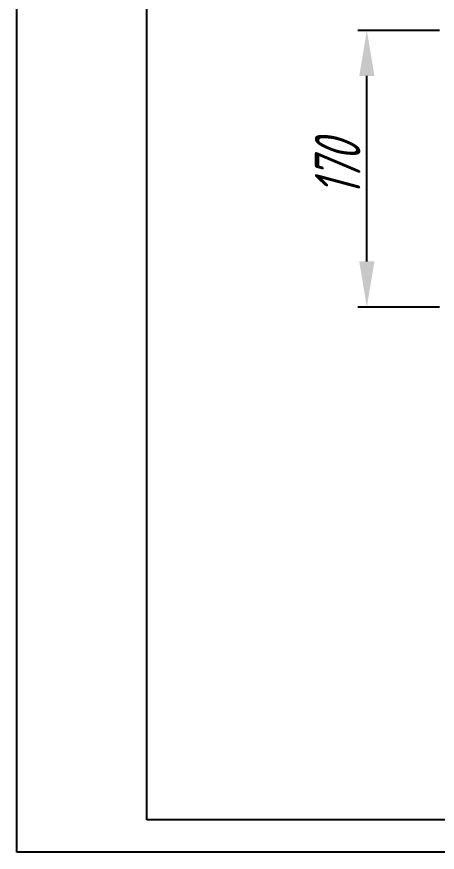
# Model space of a CAD drawing. Header units: millimetres. Extents: x 4031 to 5219, y 475 to 1315.
# Drawn here: x 4031 to 4289, y 475 to 989 of the extents above; entities that cross this region are included whole.
import ezdxf

# ---------------------------------------------------------------- set-up
doc = ezdxf.new("R2010")
doc.units = ezdxf.units.MM
doc.layers.add('Размеры и Текст', color=185, linetype='Continuous', lineweight=9)
doc.styles.add('SIMPLEX', font='', dxfattribs={"width": 0.8, "oblique": 15})
doc.styles.get('SIMPLEX').set_extended_font_data('GOST 2.304-81')
doc.dimstyles.new('1K8', dxfattribs={"dimscale": 8, "dimtxt": 3.5, "dimasz": 3.5, "dimexe": 0.7, "dimexo": 0, "dimgap": 0.5, "dimtad": 1, "dimdec": 0, "dimtxsty": 'SIMPLEX', "dimcen": 3.5, "dimadec": 0, "dimazin": 2, "dimtfac": 1, "dimtdec": 0, "dimtmove": 0, "dimatfit": 3, "dimldrblk": 'OPEN', "dimfxl": 1, "dimtolj": 1, "dimtzin": 0, "dimarcsym": 0})

# ---------------------------------------------------------------- blocks, each defined once
blk = doc.blocks.new('*D40')
at = {"layer": 'Defpoints', "color": 0, "transparency": 16777216}
for p in [(4246.05, 980.31), (4290.78, 980.31), (4290.78, 810.31)]:
    blk.add_point(p, dxfattribs=at)
at = {"layer": 'Размеры и Текст', "color": 0, "lineweight": -2, "transparency": 16777216}
for p, q in [((4290.78, 980.31), (4240.45, 980.31)), ((4246.05, 838.31), (4246.05, 952.31)), ((4290.78, 810.31), (4240.45, 810.31))]:
    blk.add_line(p, q, dxfattribs=at)
at = {"layer": 'Размеры и Текст', "color": 0, "transparency": 16777216}
for points in [[(4241.38, 952.31), (4250.72, 952.31), (4246.05, 980.31)], [(4241.38, 838.31), (4250.72, 838.31), (4246.05, 810.31)]]:
    blk.add_solid(points, dxfattribs=at)
at = {"layer": 'Размеры и Текст', "color": 0, "transparency": 16777216, "insert": (4228.05, 895.31), "char_height": 28, "attachment_point": 5, "rotation": 90, "style": 'SIMPLEX'}
blk.add_mtext('\\A1;170', dxfattribs=at)
blk = doc.blocks.new('_OPEN')
at = {"color": 0, "linetype": 'ByBlock'}
for p, q in [((-1, 0.167), (0, 0)), ((0, 0), (-1, -0.167)), ((0, 0), (-1, 0))]:
    blk.add_line(p, q, dxfattribs=at)
blk = doc.blocks.new('A$C49AA496E')
for p, q in [((0, 0), (0, 210)), ((20, 5), (20, 205)), ((292, 5), (20, 5)), ((297, 0), (0, 0))]:
    blk.add_line(p, q)

msp = doc.modelspace()

# ---------------------------------------------------------------- block references
at = {"xscale": 4, "yscale": 4, "zscale": 4}
msp.add_blockref('A$C49AA496E', (4030.67, 475.31), dxfattribs=at)

# ---------------------------------------------------------------- dimensions: what is measured, and where the dimension line sits
at = {"layer": 'Размеры и Текст'}
dim = msp.add_linear_dim(base=(4246.05, 980.31), p1=(4290.78, 810.31), p2=(4290.78, 980.31), angle=90, dimstyle='1K8', dxfattribs=at)
dim.commit()
dim.dimension.update_dxf_attribs({"geometry": '*D40', "text_midpoint": (4228.05, 895.31)})

doc.saveas('drawing.dxf')
